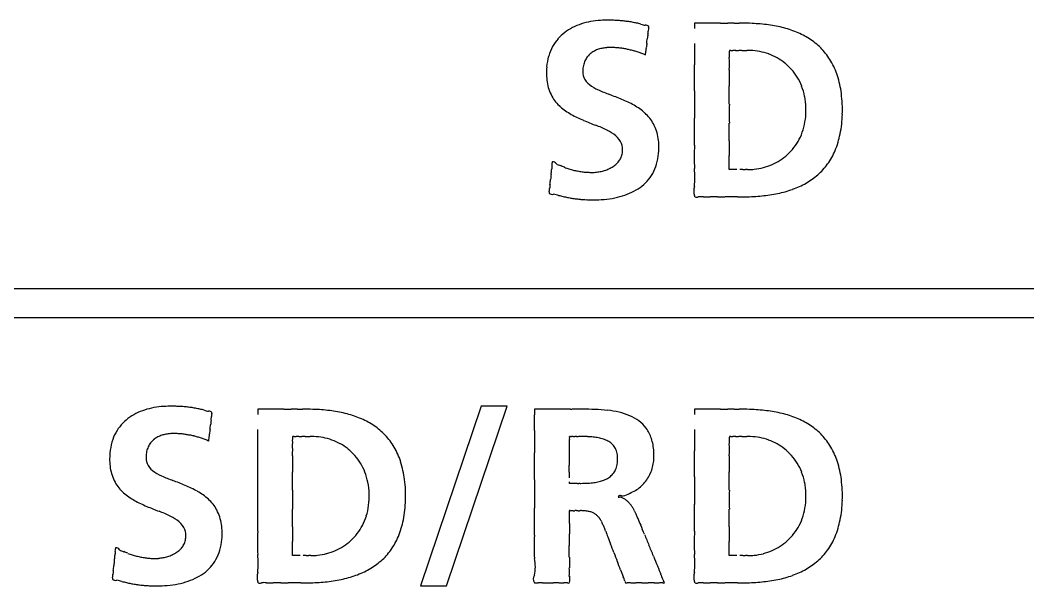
# Model space of a CAD drawing. Extents: x 168 to 388, y 259 to 356.
# Drawn here: x 214.99 to 225.43, y 313.14 to 319 of the extents above; entities that cross this region are included whole.
import ezdxf

# ---------------------------------------------------------------- set-up
doc = ezdxf.new("R2010")
doc.units = 0
doc.header["$MEASUREMENT"] = 0
doc.layers.get('0').update_dxf_attribs({"linetype": 'CONTINUOUS'})

msp = doc.modelspace()

# ---------------------------------------------------------------- linework, layer by layer
at = {"color": 7, "linetype": 'Continuous'}
for p, q in [((221.973, 318.97), (221.973, 318.914)), ((222.243, 318.97), (221.973, 318.97)), ((221.466, 318.64), (221.47, 318.677)), ((222.334, 317.454), (222.334, 317.598)), ((222.412, 317.454), (222.334, 317.454)), ((231.289, 316.219), (201.289, 316.219)), ((201.289, 315.919), (231.289, 315.919)), ((217.449, 314.971), (217.449, 314.914)), ((217.719, 314.971), (217.449, 314.971)), ((219.764, 315.002), (219.135, 313.14)), ((219.403, 313.14), (220.032, 315.002)), ((220.032, 315.002), (219.764, 315.002)), ((220.316, 314.971), (220.316, 314.911)), ((220.651, 314.971), (220.316, 314.971)), ((221.973, 314.971), (221.973, 314.914)), ((222.243, 314.971), (221.973, 314.971)), ((216.942, 314.64), (216.943, 314.65)), ((216.943, 314.65), (216.946, 314.677)), ((220.677, 314.684), (220.678, 314.687)), ((220.677, 314.202), (220.677, 314.217)), ((220.76, 314.202), (220.677, 314.202)), ((217.81, 313.455), (217.81, 313.598)), ((222.334, 313.455), (222.334, 313.598)), ((217.888, 313.455), (217.81, 313.455)), ((222.412, 313.455), (222.334, 313.455)), ((219.135, 313.14), (219.403, 313.14))]:
    msp.add_line(p, q, dxfattribs=at)
for centre, radius, start, end in [((221.036, 318.239), 0.76, 100.4937, 108.0618), ((221.058, 318.127), 0.874, 93.8492, 100.5691), ((221.072, 317.877), 1.124, 89.342, 93.7177), ((221.072, 317.433), 1.568, 87.6689, 89.4961), ((221.071, 317.407), 1.594, 85.9307, 87.7028), ((221.08, 317.534), 1.467, 84.0282, 85.9274), ((221.081, 317.542), 1.459, 82.1216, 84.0071), ((221.119, 317.803), 1.196, 79.9397, 82.2119), ((220.952, 318.448), 0.534, 116.9458, 127.272), ((220.997, 318.361), 0.632, 108.052, 116.9443), ((220.906, 316.688), 2.33, 78.4359, 79.5881), ((221.293, 318.523), 0.455, 73.9554, 79.7921), ((221.499, 319.167), 0.221, 248.7146, 260.6107), ((221.47, 318.908), 0.0409, 44.4767, 99.8062), ((220.418, 318.996), 1.082, 352.5092, 354.634), ((221.731, 318.883), 0.237, 170.0765, 177.0668), ((221.462, 318.934), 0.0372, 343.5123, 3.631), ((222.281, 1155.035), 836.065, 269.997396, 270.002604), ((222.352, 112.485), 206.486, 89.99074, 90.00926), ((222.41, 365.573), 46.602, 269.969, 270.031), ((222.449, 310.664), 8.306, 89.9072, 90.0928), ((222.461, 316.456), 2.514, 87.5176, 89.9657), ((222.493, 317.188), 1.781, 82.0444, 87.5158), ((222.552, 317.601), 1.365, 75.252, 82.1107), ((222.637, 317.923), 1.032, 66.5817, 75.2728), ((220.904, 318.509), 0.456, 139.0975, 151.4669), ((220.915, 318.497), 0.472, 127.3283, 138.9717), ((204.439, 320.705), 17.15, 353.4904, 353.6529), ((225.897, 318.335), 4.438, 173.2702, 173.8731), ((222.723, 318.122), 0.815, 55.938, 66.5738), ((222.787, 318.219), 0.699, 43.5728, 55.8442), ((220.933, 318.494), 0.489, 151.5804, 163.8881), ((221.049, 318.465), 0.244, 116.7226, 127.0583), ((221.07, 318.424), 0.29, 108.0524, 116.7354), ((221.088, 318.37), 0.347, 100.8521, 108.0666), ((221.095, 318.334), 0.383, 94.5457, 100.9609), ((221.102, 318.225), 0.493, 89.5007, 94.3172), ((221.102, 317.924), 0.794, 86.6649, 89.6521), ((221.096, 317.808), 0.91, 84.15, 86.7554), ((221.097, 317.816), 0.902, 81.4994, 84.1266), ((221.093, 317.791), 0.927, 78.954, 81.5067), ((221.091, 317.78), 0.938, 76.4365, 78.9531), ((221.089, 317.77), 0.948, 73.9543, 76.438), ((221.087, 317.766), 0.953, 71.4923, 73.9549), ((221.088, 317.768), 0.951, 69.0377, 71.4944), ((-2.241, 343.901), 225.129, 353.56672, 353.57654), ((284.457, 311.642), 63.379, 173.55087, 173.59239), ((1131.891, 318.649), 909.918, 179.992973, 180.007027), ((222.586, 318.647), 0.255, 172.3955, 187.6045), ((222.347, 318.679), 0.0129, 144.5888, 175.68), ((222.343, 318.671), 0.0169, 67.119, 112.881), ((222.36, 318.772), 0.0861, 262.6185, 277.3815), ((222.386, 318.315), 0.372, 87.8259, 92.1741), ((222.415, 320.175), 1.488, 269.3954, 270.6046), ((222.447, 312.956), 5.731, 89.8416, 90.1584), ((222.477, 344.323), 25.636, 269.9675, 270.0325), ((222.504, 356.712), 38.025, 269.9822, 270.0178), ((222.523, 313.512), 5.175, 89.9161, 90.0839), ((222.531, 317.802), 0.885, 88.4976, 90.0101), ((222.536, 318.091), 0.596, 79.0648, 88.2926), ((222.535, 318.079), 0.608, 70.1354, 79.1479), ((222.798, 318.231), 0.682, 30.4383, 43.3915), ((221.049, 318.463), 0.61, 164.1072, 175.0098), ((221.046, 318.485), 0.228, 152.311, 164.9426), ((221.025, 318.495), 0.205, 139.1488, 152.0865), ((221.032, 318.489), 0.214, 127.119, 139.0289), ((221.088, 317.769), 0.95, 66.5885, 69.0352), ((220.911, 318.55), 1.424, 357.4618, 2.5382), ((222.54, 318.094), 0.592, 60.8661, 70.1183), ((222.546, 318.105), 0.579, 51.3562, 60.8669), ((222.72, 318.188), 0.771, 17.8759, 30.2687), ((221.053, 318.454), 0.613, 174.257, 188.743), ((221.006, 318.473), 0.19, 175.1949, 200.4219), ((221.085, 318.474), 0.269, 164.8901, 177.0046), ((-34.93, 318.404), 256.903, 359.97018, 0.02982), ((228.641, 318.403), 6.308, 179.2411, 180.7589), ((222.553, 318.114), 0.568, 41.5211, 51.3404), ((222.553, 318.114), 0.568, 31.4334, 41.4938), ((220.892, 318.429), 0.451, 188.6842, 208.565), ((221, 318.484), 0.189, 204.3745, 232.3753), ((222.537, 318.105), 0.587, 21.2648, 31.3922), ((222.499, 318.119), 1.003, 7.0214, 17.7691), ((221.151, 318.675), 0.432, 231.9481, 246.3035), ((221.729, 319.925), 1.809, 245.4746, 249.4606), ((291.799, 318.127), 69.826, 179.88283, 180.11717), ((196.795, 318.225), 25.539, 359.7866, 0.2134), ((222.496, 318.089), 0.63, 11.2564, 21.2266), ((220.875, 318.428), 0.436, 209.5336, 228.0074), ((219.48, 313.946), 4.578, 67.6476, 69.3628), ((220.789, 317.13), 1.136, 60.5678, 67.6621), ((222.412, 318.073), 0.716, 1.7527, 11.191), ((222.148, 318.073), 1.357, 357.9964, 7.1337), ((220.996, 318.568), 0.62, 228.2639, 241.1012), ((221.046, 317.583), 0.615, 47.6551, 60.6815), ((320.327, 318.032), 97.993, 179.94282, 180.05718), ((222.386, 318.07), 0.742, 352.585, 1.9653), ((221.282, 319.08), 1.207, 240.9725, 247.6412), ((223.529, 324.539), 7.111, 247.6288, 248.7356), ((221.16, 317.711), 0.444, 29.034, 47.3886), ((203.775, 317.846), 18.198, 359.5627, 0.4373), ((222.467, 318.059), 0.66, 342.8321, 352.6046), ((222.273, 318.058), 1.232, 348.9806, 358.5158), ((220.413, 316.522), 1.491, 63.9739, 68.8507), ((220.891, 317.489), 0.412, 49.3901, 64.7913), ((221.138, 317.707), 0.465, 8.5587, 28.1031), ((-138.203, 317.842), 360.537, 359.98545, 0.01455), ((222.525, 318.042), 0.6, 332.6696, 342.775), ((221.021, 317.642), 0.211, 22.5313, 49.1261), ((220.991, 317.683), 0.614, 354.2594, 8.7335), ((1499.31, 317.674), 1276.976, 179.996571, 180.003429), ((222.549, 318.03), 0.573, 322.5149, 332.6302), ((222.612, 317.993), 0.886, 337.3575, 348.9059), ((221.038, 317.656), 0.19, 354.4986, 20.517), ((221.036, 317.654), 0.192, 340.6583, 355.2243), ((226.466, 317.585), 4.495, 178.4449, 181.5551), ((222.554, 318.026), 0.566, 312.5484, 322.481), ((222.764, 317.931), 0.723, 324.4961, 337.2453), ((220.189, 317.541), 0.312, 351.4002, 356.7342), ((220.542, 317.525), 0.042, 166.6628, 181.4716), ((220.503, 317.487), 0.0473, 33.5471, 92.0567), ((221.021, 317.668), 0.212, 313.4564, 325.9509), ((221.042, 317.653), 0.186, 326.0668, 340.3265), ((221.022, 317.673), 0.582, 343.6698, 354.9096), ((222.542, 318.043), 0.587, 293.5397, 302.8876), ((222.549, 318.032), 0.574, 302.8922, 312.528), ((214.867, 318.012), 5.654, 353.8126, 354.3218), ((221.949, 317.323), 1.462, 173.2402, 174.8942), ((220.622, 317.632), 0.143, 236.0939, 254.8359), ((220.038, 316.063), 1.532, 67.3366, 69.0803), ((220.857, 318.073), 0.639, 248.9601, 253.1476), ((220.97, 318.416), 1, 252.6843, 255.3584), ((220.921, 318.236), 0.814, 255.4889, 258.7721), ((220.918, 318.22), 0.797, 258.7273, 262.0714), ((220.914, 318.189), 0.766, 262.1062, 265.5816), ((220.907, 318.09), 0.666, 265.4837, 269.4703), ((220.906, 317.911), 0.488, 269.4114, 274.8209), ((220.908, 317.867), 0.443, 275.0374, 281.2438), ((220.909, 317.869), 0.445, 281.1229, 287.4372), ((220.925, 317.816), 0.39, 287.4057, 294.6198), ((220.953, 317.756), 0.323, 294.5624, 303.1056), ((220.988, 317.702), 0.26, 303.0652, 313.4472), ((221.131, 317.643), 0.469, 330.7365, 343.4408), ((220.961, 317.371), 1.016, 354.8018, 5.1982), ((222.459, 126.447), 191.008, 89.99535, 90.00465), ((222.489, 364.628), 47.174, 269.9835, 270.0165), ((222.512, 306.808), 10.647, 89.9447, 90.0553), ((222.528, 319.352), 1.898, 269.8343, 270.1657), ((222.532, 318.119), 0.665, 270.1307, 275.1925), ((222.536, 318.054), 0.6, 275.3483, 284.5003), ((222.536, 318.058), 0.603, 284.4448, 293.5273), ((222.802, 317.906), 0.677, 311.4712, 324.3017), ((215.492, 317.843), 5.014, 353.7753, 354.3591), ((231.454, 316.236), 11.028, 173.929, 174.2055), ((221.132, 317.652), 0.474, 305.8959, 317.7372), ((221.153, 317.632), 0.445, 317.8755, 330.6003), ((222.69, 318.086), 0.889, 289.7075, 299.5677), ((222.766, 317.95), 0.733, 299.6239, 311.3205), ((220.512, 317.212), 0.0445, 164.8756, 183.2588), ((220.502, 317.247), 0.0505, 227.371, 284.0157), ((220.189, 317.269), 0.283, 350.8732, 357.2612), ((221.758, 317.144), 1.29, 173.0926, 175.0418), ((221.029, 317.837), 0.686, 286.8167, 295.5209), ((221.085, 317.719), 0.555, 295.517, 305.8406), ((222.15, 317.229), 0.184, 164.5061, 195.4939), ((222.602, 318.33), 1.149, 281.7833, 289.7209), ((220.49, 316.991), 0.208, 68.8812, 83.4248), ((220.726, 317.762), 0.598, 254.397, 259.07), ((221.788, 322.546), 5.499, 257.6611, 258.145), ((220.892, 318.317), 1.176, 258.5243, 260.7473), ((220.897, 318.34), 1.2, 260.6808, 262.8963), ((220.893, 318.317), 1.176, 262.9468, 265.3216), ((220.909, 318.518), 1.378, 265.3395, 267.5316), ((220.923, 318.827), 1.687, 267.5226, 269.503), ((220.925, 318.547), 1.407, 269.3085, 273.3552), ((220.945, 318.191), 1.051, 273.4449, 279.6616), ((220.977, 318.007), 0.864, 279.5953, 286.8346), ((221.998, 317.189), 0.0271, 199.4111, 223.0624), ((221.995, 317.208), 0.0404, 246.5187, 293.4813), ((222.038, 316.968), 0.204, 82.3766, 97.6234), ((222.1, 318.052), 0.882, 267.753, 272.247), ((222.173, 313.644), 3.527, 89.3747, 90.6253), ((222.25, 330.651), 13.48, 269.8349, 270.1651), ((222.325, 264.139), 53.032, 89.9615, 90.0385), ((222.389, -830.377), 1147.548, 89.998558, 90.001442), ((222.437, 349.23), 32.059, 269.9668, 270.0332), ((222.457, 320.861), 3.69, 269.9726, 270.6748), ((222.477, 319.151), 1.98, 270.6739, 275.6656), ((222.523, 318.705), 1.531, 275.591, 281.807), ((216.428, 314.448), 0.534, 116.9497, 127.283), ((216.473, 314.361), 0.632, 108.0501, 116.9479), ((216.512, 314.239), 0.76, 100.4889, 108.0598), ((216.534, 314.127), 0.874, 93.8459, 100.564), ((216.549, 313.876), 1.125, 89.342, 93.7154), ((216.548, 313.432), 1.569, 87.6693, 89.4958), ((216.548, 313.407), 1.594, 85.9307, 87.703), ((216.557, 313.534), 1.468, 84.0282, 85.9275), ((216.557, 313.542), 1.459, 82.1216, 84.0072), ((216.595, 313.803), 1.196, 79.9397, 82.2119), ((216.383, 312.688), 2.33, 78.436, 79.5881), ((216.769, 314.523), 0.455, 73.9556, 79.7924), ((216.975, 315.167), 0.221, 248.7137, 260.6127), ((216.946, 314.908), 0.0409, 44.4696, 99.8151), ((217.207, 314.883), 0.237, 170.0106, 177.003), ((216.938, 314.934), 0.0372, 343.4443, 3.5693), ((217.757, 1151.245), 836.274, 269.997395, 270.002605), ((217.828, 108.433), 206.537, 89.99074, 90.00926), ((217.887, 361.585), 46.614, 269.969, 270.031), ((217.925, 306.662), 8.308, 89.9071, 90.0929), ((217.937, 312.456), 2.514, 87.5176, 89.9657), ((217.969, 313.189), 1.781, 82.0432, 87.5158), ((218.028, 313.602), 1.364, 75.2482, 82.1095), ((218.113, 313.924), 1.031, 66.5741, 75.2689), ((220.669, -15.939), 330.909, 89.99675, 90.00325), ((220.696, 366.306), 51.336, 269.9907, 270.0093), ((220.744, 295.433), 19.538, 89.7957, 90.1157), ((220.804, 311.31), 3.66, 87.8124, 89.8478), ((220.876, 313.164), 1.805, 83.7881, 87.85), ((220.958, 313.901), 1.064, 77.2569, 83.8653), ((221.047, 314.289), 0.665, 67.386, 77.3585), ((222.281, 1151.035), 836.065, 269.997396, 270.002604), ((222.352, 108.485), 206.486, 89.99074, 90.00926), ((222.41, 361.573), 46.602, 269.969, 270.031), ((222.449, 306.664), 8.306, 89.9072, 90.0928), ((222.461, 312.456), 2.514, 87.5176, 89.9657), ((222.493, 313.188), 1.781, 82.0444, 87.5158), ((222.552, 313.601), 1.365, 75.252, 82.1107), ((222.637, 313.923), 1.032, 66.5817, 75.2728), ((216.38, 314.509), 0.456, 139.115, 151.486), ((216.391, 314.498), 0.472, 127.3396, 138.9889), ((199.921, 316.724), 17.147, 353.4255, 353.588), ((221.372, 314.33), 4.437, 173.2052, 173.8083), ((215.894, 314.998), 1.081, 352.4441, 354.5695), ((218.2, 314.123), 0.814, 55.9262, 66.5661), ((-1146.578, 314.831), 1366.894, 359.996637, 0.003363), ((221.13, 314.488), 0.449, 53.4317, 67.422), ((221.179, 314.558), 0.364, 36.0307, 53.1344), ((222.723, 314.122), 0.815, 55.938, 66.5738), ((216.409, 314.494), 0.489, 151.5995, 163.903), ((216.564, 314.369), 0.348, 100.8316, 108.0428), ((216.572, 314.333), 0.385, 94.5354, 100.9391), ((216.578, 314.224), 0.494, 89.4996, 94.3114), ((216.578, 313.927), 0.791, 86.6595, 89.6487), ((216.572, 313.811), 0.907, 84.1397, 86.7487), ((216.573, 313.818), 0.9, 81.4893, 84.1168), ((216.569, 313.792), 0.926, 78.9449, 81.4966), ((-6.698, 340.15), 225.09, 353.50188, 353.51169), ((279.914, 307.572), 63.368, 173.48602, 173.52755), ((1126.738, 314.649), 909.29, 179.992968, 180.007032), ((218.263, 314.219), 0.699, 43.5579, 55.8321), ((615.29, 314.634), 394.974, 179.9831, 180.0169), ((221.16, 314.548), 0.386, 18.0597, 35.493), ((1131.891, 314.649), 909.918, 179.992973, 180.007027), ((222.787, 314.219), 0.699, 43.5728, 55.8442), ((216.526, 314.463), 0.61, 164.1216, 175.0154), ((216.501, 314.495), 0.205, 139.1341, 152.0789), ((216.508, 314.489), 0.214, 127.0978, 139.0138), ((216.525, 314.465), 0.244, 116.698, 127.0369), ((216.546, 314.424), 0.29, 108.0283, 116.7106), ((216.567, 313.78), 0.939, 76.4296, 78.9441), ((216.564, 313.77), 0.949, 73.9501, 76.4312), ((216.563, 313.765), 0.954, 71.4908, 73.9507), ((216.564, 313.767), 0.952, 69.0383, 71.493), ((216.564, 313.768), 0.95, 66.5906, 69.0357), ((218.061, 314.647), 0.254, 172.3708, 187.6292), ((217.823, 314.68), 0.0129, 144.5723, 175.6345), ((216.392, 314.55), 1.419, 357.4535, 2.5465), ((217.819, 314.671), 0.0169, 67.1117, 112.8883), ((217.836, 314.772), 0.0862, 262.616, 277.384), ((217.862, 314.315), 0.372, 87.8252, 92.1748), ((217.891, 316.177), 1.49, 269.3952, 270.6048), ((217.923, 308.948), 5.739, 89.8415, 90.1585), ((217.954, 340.355), 25.668, 269.9675, 270.0325), ((217.98, 352.796), 38.109, 269.9823, 270.0177), ((217.999, 309.502), 5.185, 89.9161, 90.0839), ((218.007, 313.802), 0.885, 88.4978, 90.0103), ((218.013, 314.092), 0.595, 79.0625, 88.293), ((218.011, 314.08), 0.607, 70.1278, 79.1454), ((218.016, 314.094), 0.592, 60.8519, 70.1104), ((218.023, 314.106), 0.579, 51.3362, 60.8526), ((218.274, 314.232), 0.682, 30.4235, 43.3764), ((220.731, 314.671), 0.0557, 166.2446, 193.7554), ((222.042, 314.575), 1.366, 178.6211, 181.3789), ((220.369, 314.633), 0.309, 355.3902, 4.6098), ((220.682, 314.678), 0.00965, 66.3424, 113.6576), ((220.692, 314.735), 0.0489, 262.3301, 277.6699), ((220.707, 314.476), 0.211, 87.7396, 92.2604), ((220.725, 315.531), 0.844, 269.3709, 270.6291), ((220.744, 311.473), 3.214, 89.8333, 90.1667), ((220.761, 326.675), 11.988, 269.959, 270.041), ((220.777, 252.001), 62.686, 89.99364, 90.00636), ((220.788, 285.201), 29.486, 89.9913, 90.0087), ((220.793, 311.226), 3.461, 89.7765, 90.0079), ((220.803, 313.125), 1.562, 87.7177, 89.851), ((220.828, 313.741), 0.945, 84.251, 87.7533), ((220.862, 314.072), 0.612, 79.0472, 84.2961), ((220.901, 314.273), 0.408, 71.6015, 79.1158), ((220.942, 314.395), 0.279, 61.2571, 71.6678), ((220.977, 314.46), 0.206, 47.6608, 61.233), ((220.996, 314.481), 0.178, 31.6482, 47.3944), ((221.002, 314.5), 0.551, 3.2869, 17.6911), ((222.586, 314.647), 0.255, 172.3955, 187.6045), ((222.347, 314.68), 0.0129, 144.5888, 175.68), ((220.911, 314.55), 1.424, 357.4618, 2.5382), ((222.343, 314.671), 0.0169, 67.119, 112.881), ((222.36, 314.772), 0.0861, 262.6185, 277.3815), ((222.386, 314.315), 0.372, 87.8259, 92.1741), ((222.415, 316.175), 1.488, 269.3954, 270.6046), ((222.447, 308.956), 5.731, 89.8416, 90.1584), ((222.477, 340.323), 25.636, 269.9675, 270.0325), ((222.504, 352.712), 38.025, 269.9822, 270.0178), ((222.523, 309.512), 5.175, 89.9161, 90.0839), ((222.531, 313.802), 0.885, 88.4976, 90.0101), ((222.536, 314.091), 0.596, 79.0648, 88.2926), ((222.535, 314.079), 0.608, 70.1354, 79.1479), ((222.54, 314.094), 0.592, 60.8661, 70.1183), ((222.546, 314.105), 0.579, 51.3562, 60.8669), ((222.798, 314.232), 0.682, 30.4383, 43.3915), ((216.529, 314.454), 0.614, 174.2611, 188.7411), ((216.561, 314.475), 0.269, 164.8877, 177.0056), ((216.522, 314.485), 0.228, 152.3039, 164.9406), ((-39.277, 314.404), 256.726, 359.97016, 0.02984), ((218.029, 314.114), 0.568, 41.4974, 51.3202), ((218.195, 314.189), 0.772, 17.8649, 30.2541), ((109.14, 314.379), 111.176, 359.92852, 0.07148), ((215.147, 314.505), 5.53, 359.6123, 0.3877), ((220.983, 314.475), 0.192, 15.5232, 31.2735), ((220.913, 314.457), 0.264, 1.9956, 15.2348), ((220.991, 314.489), 0.562, 354.5844, 4.3855), ((-34.93, 314.404), 256.903, 359.97018, 0.02982), ((222.553, 314.114), 0.568, 41.5211, 51.3404), ((222.72, 314.188), 0.771, 17.8759, 30.2687), ((216.482, 314.473), 0.19, 175.1953, 200.4287), ((216.476, 314.484), 0.189, 204.3847, 232.3906), ((224.096, 314.403), 6.287, 179.2386, 180.7614), ((218.029, 314.114), 0.568, 31.4095, 41.47), ((218.013, 314.105), 0.587, 21.2448, 31.3684), ((217.974, 314.119), 1.003, 7.0164, 17.7584), ((241.894, 314.429), 21.218, 179.8961, 180.1039), ((142.613, 314.355), 78.063, 359.97356, 0.02644), ((220.945, 314.437), 0.231, 336.1608, 350.4795), ((220.869, 314.451), 0.308, 350.3225, 2.7734), ((221.115, 314.48), 0.438, 345.4585, 354.1809), ((228.641, 314.403), 6.308, 179.2411, 180.7589), ((222.553, 314.114), 0.568, 31.4334, 41.4938), ((222.537, 314.105), 0.587, 21.2648, 31.3922), ((222.499, 314.119), 1.003, 7.0214, 17.7691), ((216.368, 314.429), 0.451, 188.6838, 208.565), ((216.627, 314.675), 0.432, 231.9609, 246.3132), ((192.354, 314.225), 25.456, 359.7859, 0.2141), ((217.972, 314.09), 0.63, 11.2441, 21.2068), ((497.167, 314.289), 276.491, 179.99377, 180.00623), ((220.975, 314.429), 0.2, 305.7157, 320.0166), ((220.981, 314.423), 0.192, 320.3193, 335.8085), ((221.146, 314.471), 0.405, 327.4041, 336.4909), ((221.135, 314.475), 0.418, 336.5251, 345.4614), ((196.795, 314.225), 25.539, 359.7866, 0.2134), ((222.496, 314.089), 0.63, 11.2564, 21.2266), ((216.351, 314.428), 0.436, 209.5333, 228.0069), ((217.205, 315.927), 1.811, 245.4841, 249.4685), ((214.956, 309.944), 4.581, 67.6559, 69.3708), ((287.226, 314.127), 69.778, 179.88275, 180.11725), ((217.888, 314.074), 0.716, 1.7505, 11.179), ((217.623, 314.073), 1.358, 357.9978, 7.1288), ((250.392, 314.093), 30.077, 179.7203, 180.2797), ((220.768, 456.753), 142.551, 269.99677, 270.00323), ((220.782, 282.029), 32.173, 89.9892, 90.0108), ((220.791, 319.936), 5.734, 269.9676, 270.0324), ((220.795, 315.869), 1.667, 269.9914, 271.1921), ((220.808, 315.255), 1.053, 271.1501, 274.2882), ((220.834, 314.921), 0.718, 274.2432, 278.8007), ((220.869, 314.7), 0.494, 278.7502, 285.1773), ((220.908, 314.556), 0.345, 285.1142, 293.9389), ((220.947, 314.469), 0.25, 293.91, 305.5965), ((221.134, 314.487), 0.425, 309.0497, 317.7699), ((221.159, 314.462), 0.39, 318.0143, 327.4445), ((291.799, 314.127), 69.826, 179.88283, 180.11717), ((222.412, 314.074), 0.716, 1.7527, 11.191), ((222.148, 314.073), 1.357, 357.9964, 7.1337), ((216.473, 314.568), 0.62, 228.2635, 241.1009), ((216.265, 313.129), 1.137, 60.578, 67.6705), ((216.523, 313.582), 0.616, 47.6672, 60.6921), ((315.484, 314.032), 97.674, 179.94264, 180.05736), ((217.861, 314.07), 0.743, 352.5932, 1.9632), ((221.221, 314.186), 0.115, 267.6961, 304.1571), ((219.905, 317.149), 3.355, 294.2977, 295.4654), ((221.19, 314.41), 0.33, 298.3473, 309.8262), ((320.327, 314.032), 97.993, 179.94282, 180.05718), ((222.386, 314.07), 0.742, 352.585, 1.9653), ((216.758, 315.08), 1.207, 240.9722, 247.6409), ((216.637, 313.711), 0.444, 29.0448, 47.4013), ((199.264, 313.846), 18.186, 359.5624, 0.4376), ((217.942, 314.059), 0.661, 342.8492, 352.6131), ((217.748, 314.058), 1.232, 348.9879, 358.5169), ((221.203, 314.047), 0.0278, 61.2648, 138.1709), ((221.189, 314.067), 0.00976, 224.1618, 301.6037), ((221.199, 314.015), 0.0436, 54.5399, 95.5794), ((220.837, 313.229), 0.909, 62.9124, 64.7964), ((221.175, 313.908), 0.15, 48.3026, 59.7547), ((221.104, 313.822), 0.262, 42.5313, 49.1957), ((221.079, 313.801), 0.294, 36.2742, 42.3079), ((220.999, 313.742), 0.394, 31.8205, 36.3646), ((203.775, 313.846), 18.198, 359.5627, 0.4373), ((222.467, 314.059), 0.66, 342.8321, 352.6046), ((222.273, 314.058), 1.232, 348.9806, 358.5158), ((219.006, 320.539), 7.111, 247.6285, 248.7353), ((215.889, 312.522), 1.491, 63.9736, 68.8504), ((216.614, 313.707), 0.465, 8.5629, 28.1135), ((-141.553, 313.843), 359.363, 359.9854, 0.0146), ((212.538, 313.805), 7.779, 358.9624, 1.0376), ((220.685, 313.914), 0.0086, 149.0677, 187.2707), ((222.193, 313.89), 1.517, 179.1389, 180.8611), ((220.682, 313.909), 0.0106, 69.0621, 110.9379), ((220.692, 313.974), 0.0554, 263.2272, 276.7728), ((220.707, 313.678), 0.24, 88.0029, 91.9971), ((220.725, 314.88), 0.962, 269.4452, 270.5548), ((220.743, 310.222), 3.697, 89.8551, 90.1449), ((220.761, 330.302), 16.383, 269.9703, 270.0297), ((220.776, 338.869), 24.951, 269.9846, 270.0154), ((220.787, 310.711), 3.207, 89.9282, 90.0718), ((220.791, 313.175), 0.744, 88.4418, 89.9934), ((220.8, 313.495), 0.423, 82.6222, 88.5403), ((220.82, 313.641), 0.276, 74.8194, 82.7026), ((220.841, 313.72), 0.195, 64.8255, 74.7705), ((220.854, 313.748), 0.163, 53.5825, 64.6564), ((220.85, 313.745), 0.168, 42.6916, 53.3561), ((220.913, 313.688), 0.496, 28.2357, 31.8299), ((220.763, 313.607), 0.666, 25.6099, 28.2299), ((220.789, 313.618), 0.637, 23.6062, 25.7661), ((220.206, 313.374), 1.269, 21.5103, 23.1418), ((-138.203, 313.843), 360.537, 359.98545, 0.01455), ((216.368, 313.489), 0.412, 49.3895, 64.7911), ((216.498, 313.642), 0.211, 22.532, 49.1246), ((216.467, 313.683), 0.614, 354.2587, 8.7364), ((218.025, 314.03), 0.573, 322.5392, 332.653), ((218.001, 314.042), 0.6, 332.6924, 342.7922), ((218.088, 313.993), 0.886, 337.3702, 348.9134), ((212.35, 313.826), 8.327, 359.7178, 0.2822), ((259.22, 313.732), 38.543, 179.9206, 180.0794), ((220.817, 313.715), 0.213, 33.6805, 42.5672), ((220.729, 313.656), 0.319, 27.1602, 33.6649), ((220.55, 313.563), 0.52, 22.7933, 27.2524), ((219.958, 313.316), 1.162, 20.9953, 22.7569), ((228.523, 316.729), 7.699, 202.0434, 202.6088), ((192.98, 302.036), 30.762, 22.2293, 22.4228), ((222.549, 314.03), 0.573, 322.5149, 332.6302), ((222.525, 314.042), 0.6, 332.6696, 342.775), ((222.612, 313.993), 0.886, 337.3575, 348.9059), ((216.515, 313.656), 0.19, 354.4915, 20.5221), ((221.939, 313.585), 4.492, 178.4438, 181.5562), ((1490.629, 313.675), 1272.819, 179.99656, 180.00344), ((218.031, 314.026), 0.566, 312.5704, 322.5053), ((222.207, 313.544), 1.895, 176.3442, 183.6558), ((-550.613, 313.619), 771.29, 359.995549, 0.004451), ((211.791, 310.15), 9.921, 21.0001, 21.1653), ((282.438, 337.338), 65.777, 201.05652, 201.10891), ((264.519, 331.293), 46.529, 202.2522, 202.3999), ((226.466, 313.585), 4.495, 178.4449, 181.5551), ((1499.31, 313.675), 1276.976, 179.996571, 180.003429), ((222.554, 314.026), 0.566, 312.5484, 322.481), ((216.518, 313.653), 0.186, 326.029, 340.2966), ((216.512, 313.654), 0.192, 340.63, 355.2134), ((216.499, 313.673), 0.582, 343.6703, 354.9097), ((218.026, 314.031), 0.573, 302.909, 312.5498), ((218.239, 313.931), 0.723, 324.5114, 337.2582), ((168.292, 313.498), 52.384, 359.9337, 0.0663), ((1175.879, 681.702), 1023.286, 201.080415, 201.08502), ((161.723, 290.629), 63.659, 21.03999, 21.12544), ((205.011, 306.724), 17.852, 22.127, 22.5251), ((222.549, 314.032), 0.574, 302.8922, 312.528), ((222.764, 313.931), 0.723, 324.4961, 337.2453), ((210.336, 314.007), 5.661, 353.874, 354.3826), ((217.427, 313.324), 1.464, 173.3025, 174.9541), ((215.664, 313.541), 0.313, 351.4653, 356.7913), ((216.018, 313.525), 0.042, 166.735, 181.5216), ((215.979, 313.487), 0.0473, 33.5839, 92.1233), ((216.098, 313.632), 0.143, 236.1385, 254.8448), ((215.516, 312.067), 1.528, 67.3451, 69.0939), ((216.334, 314.074), 0.64, 248.9665, 253.1466), ((216.446, 314.416), 1, 252.6843, 255.3587), ((216.401, 313.816), 0.39, 287.4086, 294.6129), ((216.429, 313.756), 0.324, 294.5551, 303.0861), ((216.464, 313.703), 0.26, 303.0453, 313.4162), ((216.497, 313.668), 0.212, 313.4245, 325.9139), ((216.607, 313.643), 0.469, 330.7372, 343.4413), ((216.437, 313.371), 1.016, 354.7983, 5.2017), ((217.936, 122.372), 191.083, 89.99534, 90.00466), ((217.965, 360.647), 47.192, 269.9834, 270.0166), ((217.989, 302.804), 10.651, 89.9446, 90.0554), ((218.004, 315.353), 1.898, 269.834, 270.166), ((218.008, 314.119), 0.665, 270.1306, 275.1927), ((218.013, 314.054), 0.599, 275.3486, 284.5046), ((218.013, 314.057), 0.602, 284.4492, 293.5375), ((218.019, 314.042), 0.586, 293.5501, 302.9042), ((218.278, 313.906), 0.677, 311.4855, 324.317), ((236.268, 319.264), 16.196, 200.909, 201.2564), ((220.961, 313.371), 1.016, 354.8018, 5.1982), ((222.459, 122.447), 191.008, 89.99535, 90.00465), ((222.489, 360.628), 47.174, 269.9835, 270.0165), ((222.512, 302.808), 10.647, 89.9447, 90.0553), ((222.528, 315.352), 1.898, 269.8343, 270.1657), ((222.532, 314.119), 0.665, 270.1307, 275.1925), ((222.536, 314.054), 0.6, 275.3483, 284.5003), ((222.536, 314.058), 0.603, 284.4448, 293.5273), ((222.542, 314.043), 0.587, 293.5397, 302.8876), ((222.802, 313.906), 0.677, 311.4712, 324.3017), ((210.972, 313.837), 5.01, 353.8361, 354.4204), ((226.932, 312.248), 11.029, 173.9901, 174.2665), ((216.397, 314.236), 0.813, 255.4892, 258.7745), ((216.394, 314.22), 0.797, 258.73, 262.0771), ((216.39, 314.19), 0.767, 262.1127, 265.5875), ((216.383, 314.091), 0.668, 265.4886, 269.4746), ((216.382, 313.91), 0.487, 269.4137, 274.8241), ((216.384, 313.866), 0.442, 275.0451, 281.2552), ((216.385, 313.869), 0.445, 281.1327, 287.4399), ((216.629, 313.632), 0.445, 317.8762, 330.601), ((218.242, 313.95), 0.733, 299.6343, 311.3344), ((219.91, 313.336), 0.415, 347.9485, 12.0515), ((232.831, 313.382), 12.154, 179.7388, 180.2612), ((217.342, 311.865), 4.125, 20.4435, 21.722), ((225.921, 315.181), 4.704, 201.618, 203.0342), ((222.766, 313.95), 0.733, 299.6239, 311.3205), ((215.666, 313.269), 0.283, 350.9314, 357.3251), ((217.233, 313.145), 1.289, 173.1529, 175.1037), ((216.561, 313.719), 0.555, 295.5174, 305.8412), ((216.609, 313.652), 0.474, 305.8965, 317.7379), ((217.626, 313.229), 0.184, 164.4955, 195.5045), ((218.078, 314.33), 1.148, 281.786, 289.7269), ((218.166, 314.085), 0.888, 289.7136, 299.5779), ((220.37, 313.211), 0.0668, 144.7464, 215.2536), ((217.85, 313.282), 2.827, 359.1003, 0.8997), ((222.14, 313.625), 0.986, 198.8608, 203.3047), ((220.57, 312.868), 1.126, 19.8688, 24.7833), ((221.856, 313.309), 0.235, 194.3642, 210.288), ((222.15, 313.229), 0.184, 164.5061, 195.4939), ((222.602, 314.33), 1.149, 281.7833, 289.7209), ((222.69, 314.086), 0.889, 289.7075, 299.5677), ((215.988, 313.212), 0.0444, 164.9286, 183.3279), ((215.978, 313.247), 0.0505, 227.3667, 283.9786), ((215.966, 312.991), 0.208, 68.8755, 83.4045), ((216.202, 313.761), 0.597, 254.3887, 259.0681), ((217.252, 318.491), 5.443, 257.6598, 258.1487), ((216.368, 314.317), 1.176, 258.5279, 260.7528), ((216.374, 314.342), 1.201, 260.6861, 262.9008), ((216.37, 314.319), 1.178, 262.9511, 265.3239), ((216.386, 314.52), 1.38, 265.3416, 267.5319), ((216.399, 314.828), 1.688, 267.5229, 269.5027), ((216.402, 314.547), 1.407, 269.3084, 273.3552), ((216.421, 314.191), 1.051, 273.445, 279.6617), ((216.453, 314.007), 0.864, 279.5954, 286.8348), ((216.505, 313.837), 0.686, 286.817, 295.5213), ((217.474, 313.189), 0.0271, 199.4325, 223.076), ((217.471, 313.208), 0.0404, 246.5203, 293.4797), ((217.514, 312.968), 0.205, 82.3771, 97.6229), ((217.576, 314.053), 0.883, 267.7531, 272.2469), ((217.649, 309.641), 3.53, 89.3748, 90.6252), ((217.726, 326.661), 13.49, 269.8349, 270.1651), ((217.801, 260.101), 53.07, 89.9615, 90.0385), ((217.865, -838.331), 1151.502, 89.998562, 90.001438), ((217.913, 345.266), 32.095, 269.9668, 270.0332), ((217.933, 316.862), 3.691, 269.9725, 270.6747), ((217.953, 315.151), 1.98, 270.6737, 275.6662), ((218, 314.704), 1.531, 275.5916, 281.8096), ((220.327, 313.214), 0.0429, 254.258, 266.0411), ((220.339, 313.407), 0.237, 266.4336, 273.5664), ((220.376, 312.012), 1.159, 88.8905, 91.1095), ((220.426, 318.774), 5.603, 269.7206, 270.2794), ((220.483, 332.587), 19.416, 269.9133, 270.0867), ((220.541, 310.578), 2.593, 89.3675, 90.6325), ((220.595, 313.788), 0.618, 267.6763, 272.3237), ((220.638, 313.034), 0.138, 82.2324, 97.7676), ((220.666, 313.193), 0.0238, 246.7006, 293.2994), ((221.235, 313.211), 0.558, 177.1756, 182.8244), ((220.657, 313.179), 0.0207, 337.1513, 11.633), ((221.052, 313.137), 0.207, 13.9383, 28.2271), ((221.279, 313.187), 0.0253, 181.5187, 221.1745), ((221.267, 313.196), 0.0259, 252.8142, 287.1858), ((221.293, 312.996), 0.176, 83.9052, 96.0948), ((221.339, 313.982), 0.811, 268.1253, 271.8747), ((221.396, 309.999), 3.172, 89.4353, 90.5647), ((221.461, 320.137), 6.967, 269.7299, 270.2701), ((221.525, 309.607), 3.564, 89.4974, 90.5026), ((221.582, 314.097), 0.926, 268.3578, 271.6422), ((221.628, 312.971), 0.2, 84.6494, 95.3506), ((221.654, 313.198), 0.0287, 254.5272, 285.4728), ((221.634, 313.171), 0.0274, 358.9038, 45.3327), ((221.998, 313.189), 0.0271, 199.4111, 223.0624), ((221.995, 313.208), 0.0404, 246.5187, 293.4813), ((222.038, 312.968), 0.204, 82.3766, 97.6234), ((222.1, 314.052), 0.882, 267.753, 272.247), ((222.173, 309.644), 3.527, 89.3747, 90.6253), ((222.25, 326.651), 13.48, 269.8349, 270.1651), ((222.325, 260.139), 53.032, 89.9615, 90.0385), ((222.389, -834.377), 1147.548, 89.998558, 90.001442), ((222.437, 345.23), 32.059, 269.9668, 270.0332), ((222.457, 316.861), 3.69, 269.9726, 270.6748), ((222.477, 315.151), 1.98, 270.6739, 275.6656), ((222.523, 314.705), 1.531, 275.591, 281.807)]:
    msp.add_arc(centre, radius, start, end, dxfattribs=at)

doc.saveas('drawing.dxf')
